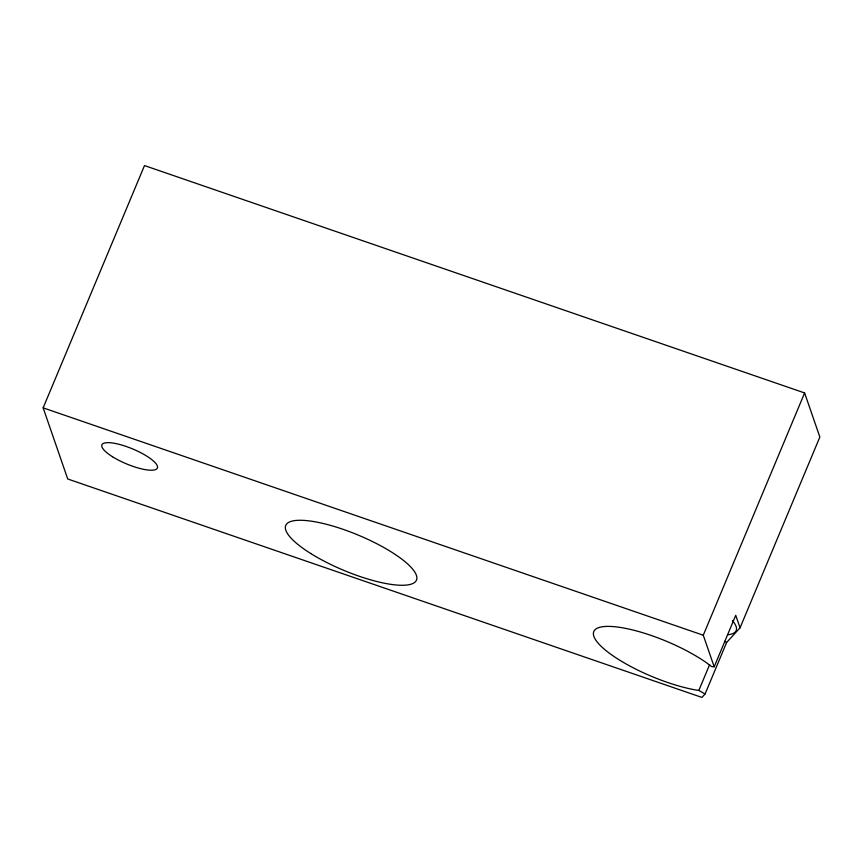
<?xml version="1.0" encoding="UTF-8"?>
<svg xmlns="http://www.w3.org/2000/svg" width="863" height="863" viewBox="0 0 863 863"><rect width="100%" height="100%" fill="white"/><g stroke="black" fill="none" stroke-linecap="round" stroke-linejoin="round"><path stroke-width="1.29" d="M43.15 407.843L144.499 165.577L804.618 392.945L819.85 437.056L740.055 627.811L726.614 642.482L705.071 693.992L701.921 697.423L67.724 478.976L43.15 407.843L703.269 635.222L714.186 666.808L711.641 666.614A70.852 19.051 22.7 0 0 619.515 627.315A70.852 19.051 22.7 0 0 606.7 651.155A70.852 19.051 22.7 0 0 698.825 690.454L705.071 693.992M703.269 635.222L804.618 392.945M698.825 690.454L709.602 664.704M714.186 666.808L735.729 615.308L740.055 627.811M724.532 641.306L726.614 642.482M732.428 620.648A60.119 16.17 22.7 0 1 727.552 634.79M310.691 553.474A70.852 19.051 22.7 0 0 416.257 580.562A70.852 19.051 22.7 0 0 326.387 524.283A70.852 19.051 22.7 0 0 310.691 553.474M112.492 456.732A30.054 8.08 22.7 0 0 157.271 468.231A30.054 8.08 22.7 0 0 119.148 444.348A30.054 8.08 22.7 0 0 112.492 456.732"/></g></svg>
